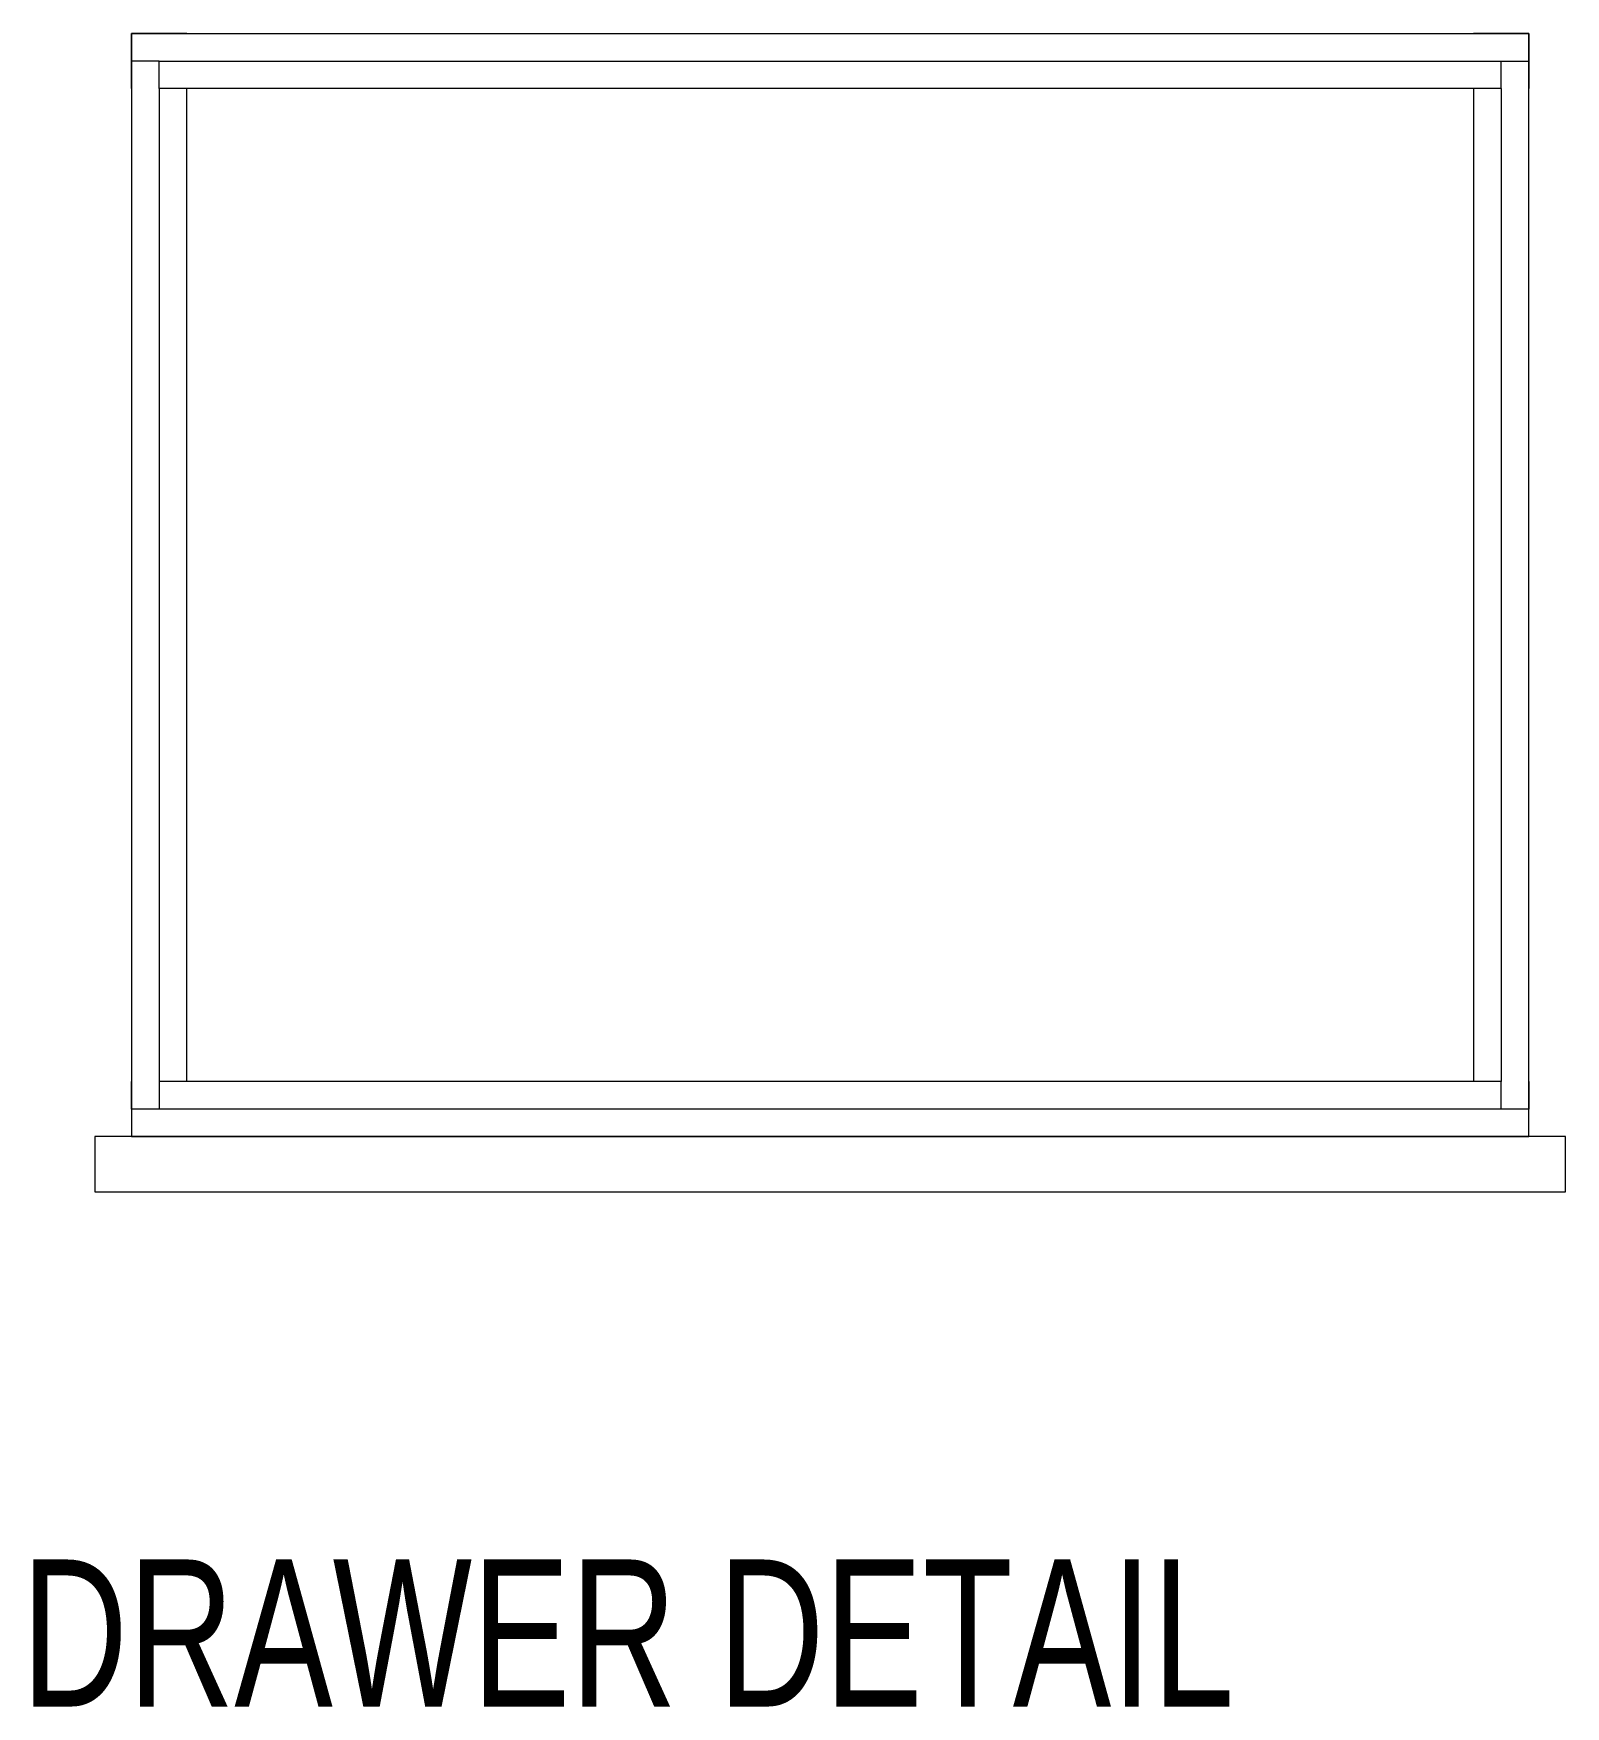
# Model space of a CAD drawing. Header units: inches. Extents: x -0.8 to 20, y -7 to 15.8.
import ezdxf

# ---------------------------------------------------------------- set-up
doc = ezdxf.new("R2010")
doc.units = ezdxf.units.IN
doc.linetypes.add('CENTERX2', pattern=[101.6, 63.5, -12.7, 12.7, -12.7])
doc.layers.get('0').update_dxf_attribs({"linetype": 'CONTINUOUS', "lineweight": 0})
doc.styles.get("Standard").update_dxf_attribs({"font": 'txt', "width": 0.75})

msp = doc.modelspace()

# ---------------------------------------------------------------- linework, layer by layer
for p, q in [((1.25, 15.75), (0.5, 15.75)), ((0.5, 15.75), (0.5, 0.75)), ((0.5, 15.75), (19.5, 15.75)), ((0.5, 15), (0.5, 15.75)), ((19.5, 15.75), (18.75, 15.75)), ((19.5, 0.75), (19.5, 15.75)), ((19.5, 15.75), (19.5, 15)), ((0.875, 15.375), (0.5, 15.375)), ((0.5, 15.375), (0.5, 15)), ((0.875, 15), (0.875, 15.375)), ((19.125, 15), (19.125, 15.375)), ((19.125, 15.375), (19.5, 15.375)), ((19.5, 15.375), (19.5, 15)), ((0.5, 15), (0.5, 1.5)), ((19.125, 15), (0.875, 15)), ((1.25, 1.5), (1.25, 15)), ((18.75, 15), (18.75, 1.5)), ((0.5, 1.5), (0.5, 0.75)), ((0.5, 1.125), (0.5, 1.5)), ((0.875, 1.5), (0.875, 1.125)), ((19.125, 1.5), (0.875, 1.5)), ((19.125, 1.125), (19.125, 1.5)), ((19.5, 0.75), (19.5, 1.5)), ((19.5, 1.5), (19.5, 1.125)), ((0.875, 1.125), (0.5, 1.125)), ((19.5, 1.125), (19.125, 1.125)), ((20, 0.75), (0, 0.75)), ((0, 0.75), (0, 0)), ((0.5, 0.75), (1.25, 0.75)), ((0.5, 0.75), (19.5, 0.75)), ((18.75, 0.75), (19.5, 0.75)), ((20, 0), (20, 0.75)), ((0, 0), (20, 0))]:
    msp.add_line(p, q)
at = {"linetype": 'CENTERX2'}
for p, q in [((0.875, 15.375), (19.125, 15.375)), ((0.875, 15), (0.875, 1.5)), ((19.125, 15), (19.125, 1.5)), ((19.125, 1.125), (0.875, 1.125))]:
    msp.add_line(p, q, dxfattribs=at)

# ---------------------------------------------------------------- texts
at = {"insert": (-1, -5), "char_height": 2, "width": 100, "attachment_point": 1}
msp.add_mtext('DRAWER\\~DETAIL', dxfattribs=at)

doc.saveas('drawing.dxf')
